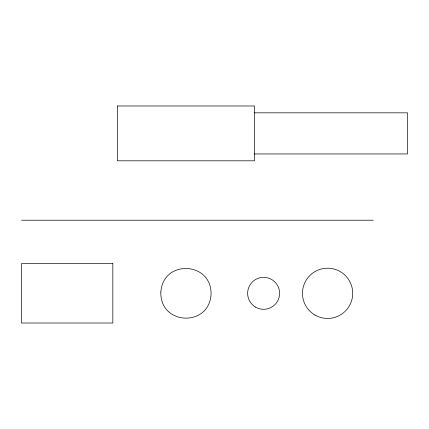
<?xml version="1.0" encoding="UTF-8"?>
<svg xmlns="http://www.w3.org/2000/svg" width="429" height="429" viewBox="0 0 429 429"><rect width="100%" height="100%" fill="white"/><g stroke="black" fill="none" stroke-linecap="round" stroke-linejoin="round"><path stroke-width="0.64" d="M254.317 112.832L407.55 112.832L407.55 153.957L254.317 153.957M21.45 220.211L373.278 220.211M117.401 105.979L117.401 160.811L254.483 160.811L254.483 105.979L117.401 105.979M160.843 292.085C159.733 325.155 208.907 327.568 211.041 294.551C212.151 261.486 162.977 259.068 160.843 292.085M112.832 263.62L21.45 263.62L21.45 323.021L112.832 323.021L112.832 263.62M315.025 315.084A25.129 25.129 0 0 0 352.718 293.318A25.129 25.129 0 0 0 315.025 271.557A25.129 25.129 0 0 0 315.025 315.084M255.625 307.169A15.991 15.991 0 0 0 279.611 293.318A15.991 15.991 0 0 0 255.625 279.472A15.991 15.991 0 0 0 255.625 307.169"/></g></svg>
